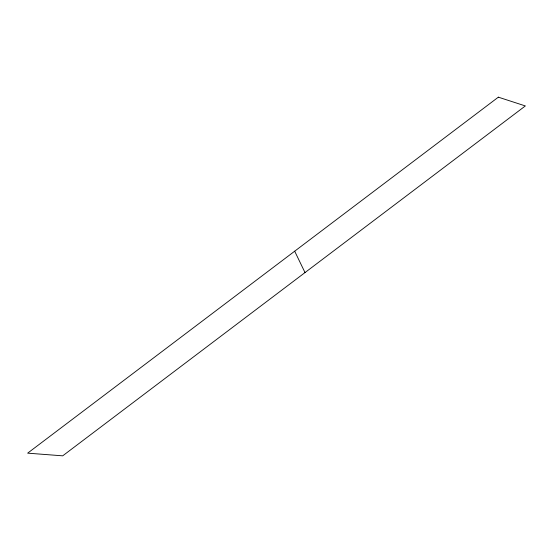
<?xml version="1.0" encoding="UTF-8"?>
<svg xmlns="http://www.w3.org/2000/svg" width="553" height="553" viewBox="0 0 553 553"><rect width="100%" height="100%" fill="white"/><g stroke="black" fill="none" stroke-linecap="round" stroke-linejoin="round"><path stroke-width="0.83" d="M294.68 251.2L305.014 272.574M498.35 97.169L27.65 453.156L62.703 455.831L525.35 105.934L498.35 97.169"/></g></svg>
